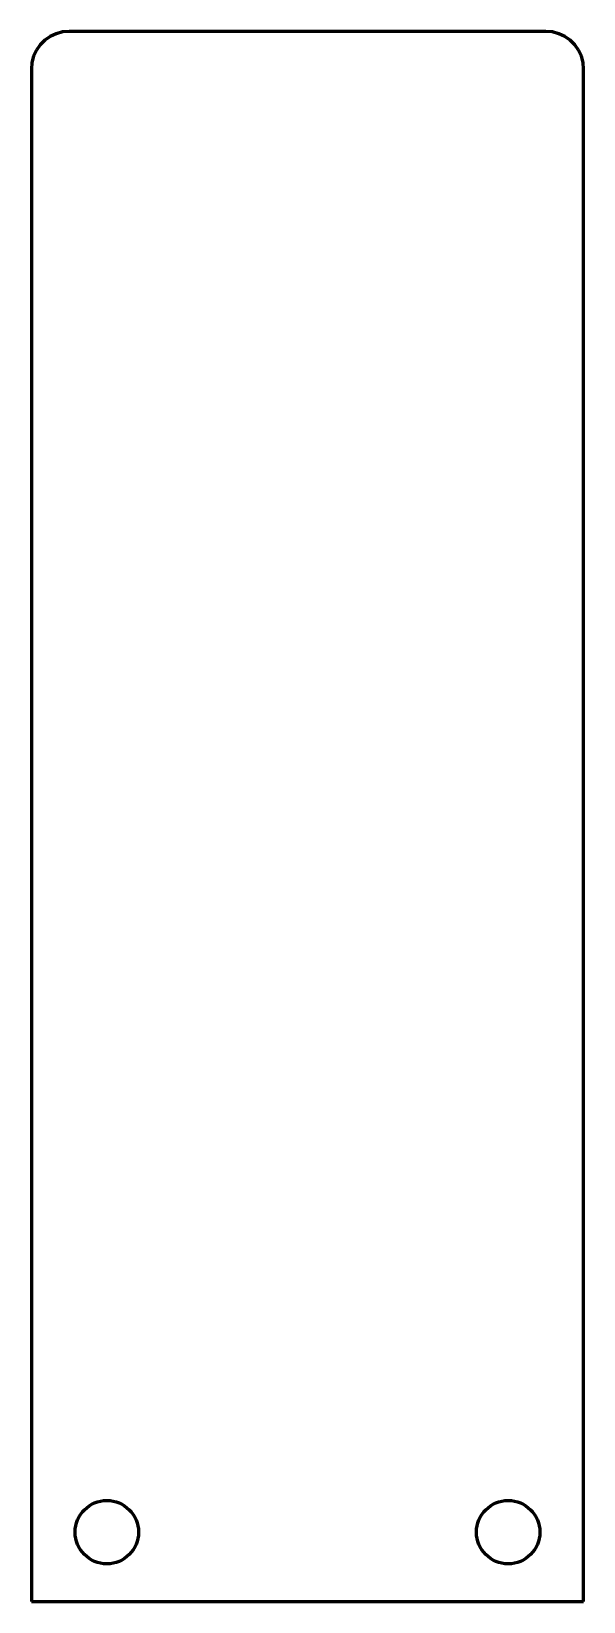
# Model space of a CAD drawing. Header units: millimetres. Extents: x -9.2 to 9.2, y -26 to 26.
import ezdxf

# ---------------------------------------------------------------- set-up
doc = ezdxf.new("R2010")
doc.units = ezdxf.units.MM
doc.linetypes.add('K5LT_BASIC', pattern=[0])
doc.layers.add('Системный слой', color=7, linetype='Continuous')

msp = doc.modelspace()

# ---------------------------------------------------------------- linework, layer by layer
at = {"layer": 'Системный слой', "color": 143, "linetype": 'K5LT_BASIC', "lineweight": 60, "true_color": 0x33acca}
for p, q in [((7.9, 26.0045), (-7.9, 26.0045)), ((-8.857586, 25.558012), (-8.982562, 25.379521)), ((-8.703512, 25.712086), (-8.857586, 25.558012)), ((-8.525021, 25.837062), (-8.703512, 25.712086)), ((-8.327539, 25.929141), (-8.525021, 25.837062)), ((-8.117066, 25.985525), (-8.327539, 25.929141)), ((-7.9, 26.0045), (-8.117066, 25.985525)), ((8.117066, 25.985525), (7.9, 26.0045)), ((8.327539, 25.929141), (8.117066, 25.985525)), ((8.525021, 25.837062), (8.327539, 25.929141)), ((8.703512, 25.712086), (8.525021, 25.837062)), ((8.857586, 25.558012), (8.703512, 25.712086)), ((8.982562, 25.379521), (8.857586, 25.558012)), ((-9.131025, 24.971566), (-9.15, 24.7545)), ((-9.074641, 25.182039), (-9.131025, 24.971566)), ((-8.982562, 25.379521), (-9.074641, 25.182039)), ((9.074641, 25.182039), (8.982562, 25.379521)), ((9.131025, 24.971566), (9.074641, 25.182039)), ((9.15, 24.7545), (9.131025, 24.971566)), ((-9.15, 24.7545), (-9.15, -26.0045)), ((9.15, -26.0045), (9.15, 24.7545)), ((-9.15, -26.0045), (9.15, -26.0045))]:
    msp.add_line(p, q, dxfattribs=at)
for centre in [(-6.65, -23.7045), (6.65, -23.7045)]:
    msp.add_circle(centre, 1.05, dxfattribs=at)

doc.saveas('drawing.dxf')
